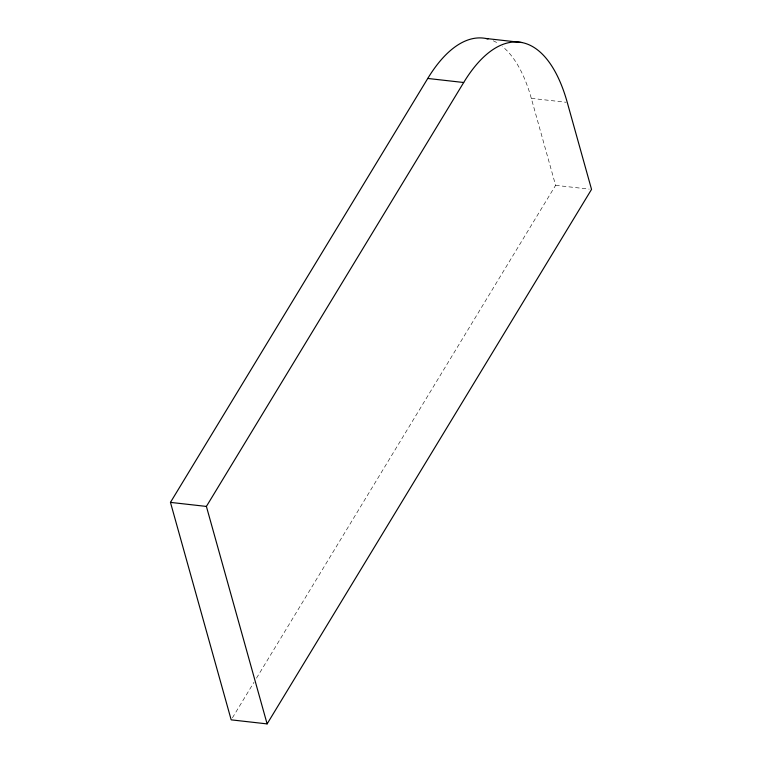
<?xml version="1.0" encoding="UTF-8"?>
<svg xmlns="http://www.w3.org/2000/svg" width="762" height="762" viewBox="0 0 762 762"><rect width="100%" height="100%" fill="white"/><g stroke="black" fill="none" stroke-linecap="round" stroke-linejoin="round"><path stroke-width="0.57" stroke-dasharray="3.81 2.86" d="M232.42 717.823L254.003 682.257M256.47 678.19L555.603 185.337L531.314 98.355A171.917 74.381 -83.6 0 0 502.387 46.472M531.314 98.355L566.09 102.27M555.603 185.337L589.216 189.128M493.224 40.796A171.917 74.381 -83.6 0 1 498.872 43.891"/><path stroke-width="1.14" d="M427.758 78.457L463.696 82.506A171.917 74.381 -83.6 0 1 567.252 102.394L591.541 189.386L267.119 723.9L231.181 719.852L170.459 502.387L427.758 78.457A171.917 74.381 -83.6 0 1 488.004 38.957M267.119 723.9L206.397 506.425L463.696 82.506M485.889 38.481L521.827 42.52M170.459 502.387L206.397 506.425"/></g></svg>
